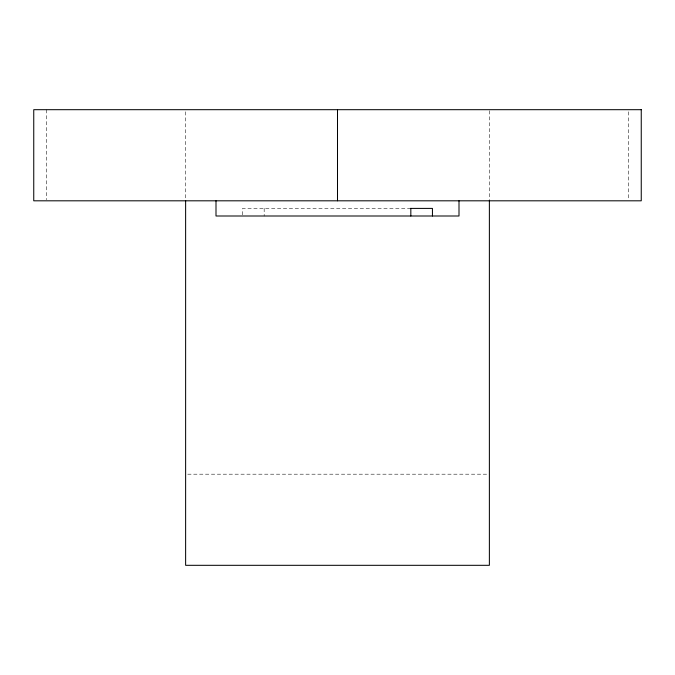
<?xml version="1.0" encoding="UTF-8"?>
<svg xmlns="http://www.w3.org/2000/svg" width="675" height="675" viewBox="0 0 675 675"><rect width="100%" height="100%" fill="white"/><g stroke="black" fill="none" stroke-linecap="round" stroke-linejoin="round"><path stroke-width="0.51" stroke-dasharray="3.38 2.53" d="M410.83 208.406L242.553 208.406L242.553 216M187.726 474.188L488.32 474.188M628.72 111.78L628.72 199.766M489.375 110.734L489.375 199.766M264.17 208.406L264.17 216M185.625 111.78L185.625 199.766M46.28 109.688L46.28 199.766"/><path stroke-width="1.01" d="M410.358 208.406L432.439 208.406L432.439 216M489.375 200.559L489.375 565.312L185.625 565.312L185.625 200.559M459 200.812L459 216L216 216L216 200.812M410.83 208.406L410.83 216M337.5 109.688L337.5 200.812M641.25 109.688L33.75 109.688L33.75 200.812L641.25 200.812L641.25 109.688"/></g></svg>
